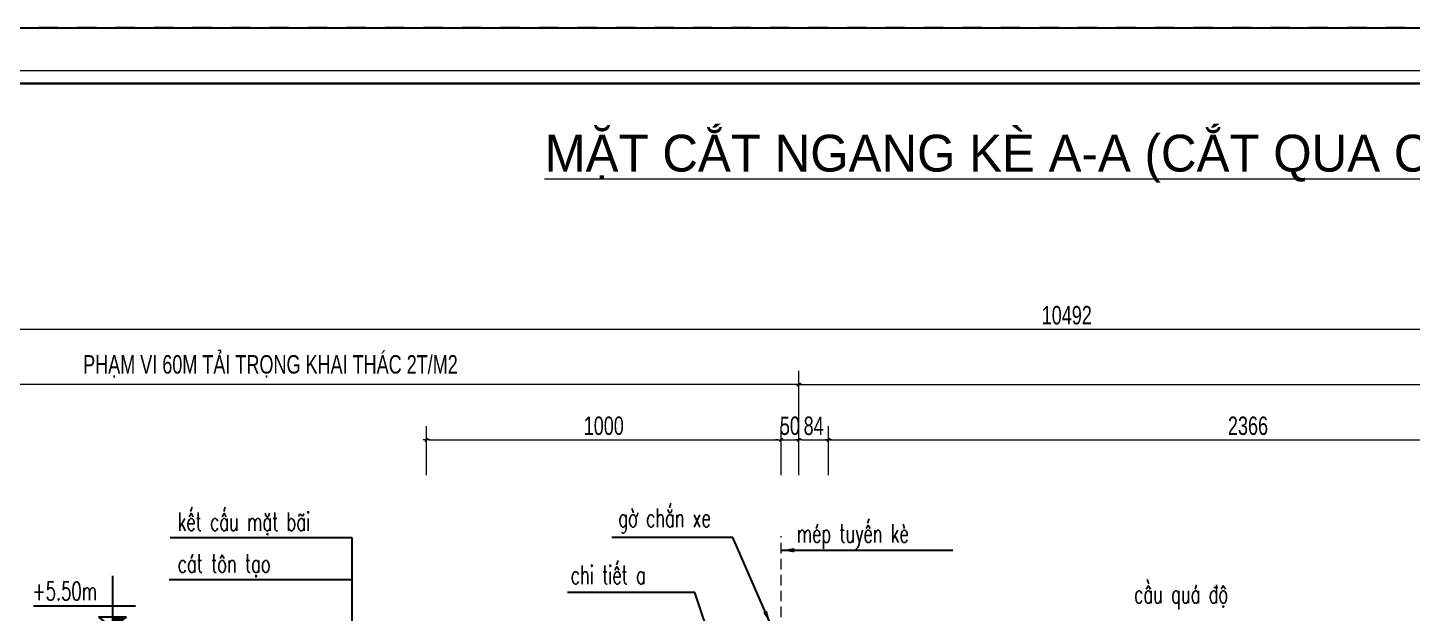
# Model space of a CAD drawing. Header units: millimetres. Extents: x -95488 to 835450, y -398213 to -214134.
# Drawn here: x 42116 to 81170, y -244079 to -227550 of the extents above; entities that cross this region are included whole.
import ezdxf
from ezdxf.enums import TextEntityAlignment as Align

# ---------------------------------------------------------------- set-up
doc = ezdxf.new("R2010")
doc.units = ezdxf.units.MM
doc.header["$MEASUREMENT"] = 0
doc.linetypes.add('HIDDEN', pattern=[0.375, 0.25, -0.125])
doc.layers.add('00 MV', color=3, linetype='Continuous', plot=False)
for name, color, linetype, lineweight in [('01 TEXT', 7, 'Continuous', 13), ('DIM', 177, 'Continuous', 20), ('TEXT', 2, 'Continuous', 20)]:
    doc.layers.add(name, color=color, linetype=linetype, lineweight=lineweight)
for name, color, linetype in [('bao', 2, 'Continuous'), ('DLINE', 4, 'Continuous'), ('Net vang', 2, 'Continuous')]:
    doc.layers.add(name, color=color, linetype=linetype)
doc.styles.add('ROMANS', font='vnsimli.shx', dxfattribs={"width": 0.6})
doc.styles.add('TBV', font='VHHELS_0.TTF', dxfattribs={"width": 0.9, "height": 320})
doc.styles.add('THUONG', font='vnsimli.shx', dxfattribs={"width": 0.55})
doc.styles.add('TXTDIM', font='VNARIAL_0.TTF', dxfattribs={"width": 0.7})
doc.dimstyles.new('250', dxfattribs={"dimscale": 250, "dimtxt": 1.8, "dimasz": 1.5, "dimexe": 0.5, "dimexo": 0.5, "dimgap": 0.9, "dimtad": 1, "dimdec": 3, "dimlfac": 0.1, "dimdsep": 46, "dimtxsty": 'ROMANS', "dimcen": -0.5, "dimclrd": 4, "dimclre": 7, "dimclrt": 2, "dimadec": 3, "dimazin": 2, "dimtfac": 1, "dimtdec": 3, "dimtix": 1, "dimtmove": 1, "dimatfit": 3, "dimfxl": 1, "dimtolj": 1, "dimtzin": 0, "dimlwd": -1, "dimlwe": -1, "dimarcsym": 0})
doc.dimstyles.new('DIM 260', dxfattribs={"dimscale": 260, "dimtxt": 2, "dimasz": 0.3, "dimexe": 1.5, "dimexo": 0, "dimgap": 0.5, "dimtad": 1, "dimdec": 0, "dimzin": 12, "dimdsep": 46, "dimtxsty": 'TXTDIM', "dimblk": 'SLASH', "dimcen": 1.5, "dimclrd": 256, "dimclre": 256, "dimclrt": 2, "dimadec": 0, "dimazin": 0, "dimtfac": 1, "dimtdec": 0, "dimtix": 1, "dimtmove": 0, "dimatfit": 3, "dimldrblk": 'DOT', "dimfxl": 2, "dimtolj": 1, "dimtzin": 0, "dimlwd": 9, "dimlwe": 9, "dimarcsym": 1})

# ---------------------------------------------------------------- blocks, each defined once
blk = doc.blocks.new('Caodo')
at = {"layer": 'DLINE'}
blk.add_hatch(color=256, dxfattribs=at).paths.add_polyline_path([(-0.02, 1.19), (-1.6, 1.19), (-0.02, -0.01)])
for p, q in [((-0.02, 5.85), (-0.02, -0.01)), ((8.89, 2.49), (-2.61, 2.49)), ((-0.02, -0.01), (-1.6, 1.19)), ((-1.6, 1.19), (1.56, 1.19)), ((1.56, 1.19), (-0.02, -0.01)), ((-2.61, -0.01), (8.89, -0.01))]:
    blk.add_line(p, q, dxfattribs=at)
blk = doc.blocks.new('SLASH')
at = {"layer": 'DIM', "color": 16, "linetype": 'Continuous'}
for p, q in [((-1.2, 0), (1.2, 0)), ((-0.6, -0.6), (0.6, 0.6))]:
    blk.add_line(p, q, dxfattribs=at)
blk = doc.blocks.new('*D95')
at = {"layer": 'Defpoints', "color": 0}
for p in [(108785, -237623), (63865, -240181), (108785, -240181)]:
    blk.add_point(p, dxfattribs=at)
at = {"layer": 'DIM', "lineweight": 9}
for p, q in [((63865, -240181), (63865, -237233)), ((108785, -240181), (108785, -237233)), ((63943, -237623), (108707, -237623))]:
    blk.add_line(p, q, dxfattribs=at)
at = {"layer": 'DIM', "lineweight": 9, "xscale": 78, "yscale": 78, "zscale": 78, "rotation": 180}
blk.add_blockref('SLASH', (63865, -237623), dxfattribs=at)
at = {"layer": 'DIM', "lineweight": 9, "xscale": 78, "yscale": 78, "zscale": 78}
blk.add_blockref('SLASH', (108785, -237623), dxfattribs=at)
at = {"layer": 'DIM', "color": 2, "insert": (86325, -237228), "char_height": 520, "attachment_point": 5, "style": 'TXTDIM'}
blk.add_mtext('\\A1;4492', dxfattribs=at)
blk = doc.blocks.new('_Dot')
at = {"color": 0, "linetype": 'ByBlock', "lineweight": -2}
blk.add_line((-0.5, 0), (-1, 0), dxfattribs=at)
at = {"color": 0, "linetype": 'ByBlock', "const_width": 0.5}
blk.add_lwpolyline([(-0.25, 0, 1), (0.25, 0, 1)], format="xyb", close=True, dxfattribs=at)
blk = doc.blocks.new('*D96')
at = {"layer": 'Defpoints', "color": 0}
for p in [(63365, -239183), (53365, -240181), (63365, -240181)]:
    blk.add_point(p, dxfattribs=at)
at = {"layer": 'DIM', "lineweight": 9}
for p, q in [((53365, -240181), (53365, -238793)), ((63365, -240181), (63365, -238793)), ((53443, -239183), (63287, -239183))]:
    blk.add_line(p, q, dxfattribs=at)
at = {"layer": 'DIM', "lineweight": 9, "xscale": 78, "yscale": 78, "zscale": 78, "rotation": 180}
blk.add_blockref('SLASH', (53365, -239183), dxfattribs=at)
at = {"layer": 'DIM', "lineweight": 9, "xscale": 78, "yscale": 78, "zscale": 78}
blk.add_blockref('SLASH', (63365, -239183), dxfattribs=at)
at = {"layer": 'DIM', "color": 2, "insert": (58365, -238788), "char_height": 520, "attachment_point": 5, "style": 'TXTDIM'}
blk.add_mtext('\\A1;1000', dxfattribs=at)
blk = doc.blocks.new('*D97')
at = {"layer": 'Defpoints', "color": 0}
for p in [(64705, -239184), (63865, -240182), (64705, -240182)]:
    blk.add_point(p, dxfattribs=at)
at = {"layer": 'DIM', "lineweight": 9}
for p, q in [((63865, -240182), (63865, -238794)), ((64705, -240182), (64705, -238794)), ((63943, -239184), (64627, -239184))]:
    blk.add_line(p, q, dxfattribs=at)
at = {"layer": 'DIM', "lineweight": 9, "xscale": 78, "yscale": 78, "zscale": 78, "rotation": 180}
blk.add_blockref('SLASH', (63865, -239184), dxfattribs=at)
at = {"layer": 'DIM', "lineweight": 9, "xscale": 78, "yscale": 78, "zscale": 78}
blk.add_blockref('SLASH', (64705, -239184), dxfattribs=at)
at = {"layer": 'DIM', "color": 2, "insert": (64285, -238789), "char_height": 520, "attachment_point": 5, "style": 'TXTDIM'}
blk.add_mtext('\\A1;84', dxfattribs=at)
blk = doc.blocks.new('*D98')
at = {"layer": 'Defpoints', "color": 0}
for p in [(88365, -239183), (64705, -240181), (88365, -240181)]:
    blk.add_point(p, dxfattribs=at)
at = {"layer": 'DIM', "lineweight": 9}
for p, q in [((64705, -240181), (64705, -238793)), ((88365, -240181), (88365, -238793)), ((64783, -239183), (88287, -239183))]:
    blk.add_line(p, q, dxfattribs=at)
at = {"layer": 'DIM', "lineweight": 9, "xscale": 78, "yscale": 78, "zscale": 78, "rotation": 180}
blk.add_blockref('SLASH', (64705, -239183), dxfattribs=at)
at = {"layer": 'DIM', "lineweight": 9, "xscale": 78, "yscale": 78, "zscale": 78}
blk.add_blockref('SLASH', (88365, -239183), dxfattribs=at)
at = {"layer": 'DIM', "color": 2, "insert": (76535, -238788), "char_height": 520, "attachment_point": 5, "style": 'TXTDIM'}
blk.add_mtext('\\A1;2366', dxfattribs=at)
blk = doc.blocks.new('*D108')
at = {"layer": 'Defpoints', "color": 0}
for p in [(108785, -236063), (34064, -240181), (108785, -240181)]:
    blk.add_point(p, dxfattribs=at)
at = {"layer": 'DIM', "lineweight": 9}
for p, q in [((34064, -240181), (34064, -235673)), ((108785, -240181), (108785, -235673)), ((34142, -236063), (108707, -236063))]:
    blk.add_line(p, q, dxfattribs=at)
at = {"layer": 'DIM', "lineweight": 9, "xscale": 78, "yscale": 78, "zscale": 78, "rotation": 180}
blk.add_blockref('SLASH', (34064, -236063), dxfattribs=at)
at = {"layer": 'DIM', "lineweight": 9, "xscale": 78, "yscale": 78, "zscale": 78}
blk.add_blockref('SLASH', (108785, -236063), dxfattribs=at)
at = {"layer": 'DIM', "color": 2, "insert": (71424, -235668), "char_height": 520, "attachment_point": 5, "style": 'TXTDIM'}
blk.add_mtext('\\A1;10492', dxfattribs=at)
blk = doc.blocks.new('*D109')
at = {"layer": 'Defpoints', "color": 0}
for p in [(63865, -239183), (63365, -240181), (63865, -240181)]:
    blk.add_point(p, dxfattribs=at)
at = {"layer": 'DIM', "lineweight": 9}
for p, q in [((63365, -240181), (63365, -238793)), ((63865, -240181), (63865, -238793)), ((63287, -239183), (63209, -239183)), ((63365, -239183), (63865, -239183)), ((63943, -239183), (64021, -239183))]:
    blk.add_line(p, q, dxfattribs=at)
at = {"layer": 'DIM', "lineweight": 9, "xscale": 78, "yscale": 78, "zscale": 78}
blk.add_blockref('SLASH', (63365, -239183), dxfattribs=at)
at = {"layer": 'DIM', "lineweight": 9, "xscale": 78, "yscale": 78, "zscale": 78, "rotation": 180}
blk.add_blockref('SLASH', (63865, -239183), dxfattribs=at)
at = {"layer": 'DIM', "color": 2, "insert": (63615, -238788), "char_height": 520, "attachment_point": 5, "style": 'TXTDIM'}
blk.add_mtext('\\A1;50', dxfattribs=at)
blk = doc.blocks.new('*D116')
at = {"layer": 'Defpoints', "color": 0}
for p in [(34064, -237623), (34064, -237978), (63865, -237978)]:
    blk.add_point(p, dxfattribs=at)
at = {"layer": 'DIM', "lineweight": 9}
for p, q in [((34064, -237978), (34064, -237233)), ((63865, -237978), (63865, -237233)), ((63787, -237623), (34142, -237623))]:
    blk.add_line(p, q, dxfattribs=at)
at = {"layer": 'DIM', "lineweight": 9, "xscale": 78, "yscale": 78, "zscale": 78, "rotation": 180}
blk.add_blockref('SLASH', (34064, -237623), dxfattribs=at)
at = {"layer": 'DIM', "lineweight": 9, "xscale": 78, "yscale": 78, "zscale": 78}
blk.add_blockref('SLASH', (63865, -237623), dxfattribs=at)
at = {"layer": 'DIM', "color": 2, "insert": (48964, -237110), "char_height": 520, "attachment_point": 5, "style": 'TXTDIM'}
blk.add_mtext('\\A1;PH{\\fArial|b0|i0|c0|p34;ẠM VI 60M TẢI TRỌNG KHAI THÁC 2T/M2}', dxfattribs=at)

msp = doc.modelspace()

# ---------------------------------------------------------------- linework, layer by layer
at = {"layer": '00 MV', "color": 3, "linetype": 'HIDDEN', "ltscale": 0.1}
msp.add_lwpolyline([(22297, -304398.1), (130981.6, -304398.1), (130981.6, -227550.5), (22297, -227550.5)], close=True, dxfattribs=at)
at = {"layer": '01 TEXT', "linetype": 'Continuous'}
msp.add_lwpolyline([(27285.2, -303134.8), (27285.2, -228762.2), (129626.9, -228762.2), (129626.9, -303134.8)], close=True, dxfattribs=at)
at = {"layer": '01 TEXT', "color": 4, "const_width": 64.7}
msp.add_lwpolyline([(27651.1, -302768.8), (27651.1, -229128.1), (129261, -229128.1), (129261, -302768.8)], close=True, dxfattribs=at)
at = {"layer": 'Net vang'}
msp.add_lwpolyline([(22297, -227550.5), (130981.6, -227550.5), (130981.6, -304398.1), (22297, -304398.1)], close=True, dxfattribs=at)
at = {"layer": 'TEXT', "linetype": 'HIDDEN', "ltscale": 1200}
msp.add_line((63364.7, -244190.3), (63364.7, -241900.4), dxfattribs=at)

# ---------------------------------------------------------------- block references
at = {"xscale": -250, "yscale": 250, "zscale": 250}
msp.add_blockref('Caodo', (44502.8, -244486.9), dxfattribs=at)

# ---------------------------------------------------------------- texts
at = {"layer": 'TEXT', "style": 'TBV'}
msp.add_text('%%UmÆt c¾t ngang kÌ a-a (c¾t qua cÇu qu¸ ®é)', height=1040, dxfattribs=at).set_placement((73307.3, -231091.9), align=Align.MIDDLE_CENTER)
at = {"layer": 'TEXT', "style": 'THUONG', "width": 0.65}
for s, p in [('kÕt cÊu mÆt b·i', (46348, -241750.9)), ('gê ch¾n xe', (58775.2, -241642.9)), ('mÐp tuyÕn kÌ', (63808.2, -242082.6)), ('c¸t t«n t¹o', (46348, -242931.2)), ('chi tiÕt a', (57434.1, -243252.8)), ('cÇu qu¸ ®é', (73326.1, -243794.3))]:
    msp.add_text(s, height=520, dxfattribs=at).set_placement(p)
msp.add_text('+5.50m', height=520, dxfattribs=at).set_placement((42248.1, -243865.3), align=Align.BOTTOM_LEFT)

# ---------------------------------------------------------------- dimensions: what is measured, and where the dimension line sits
at = {"layer": 'DIM'}
for base, p1, p2, text, override, picture, middle in [((34063.7, -237623.4), (63864.7, -237977.6), (34063.7, -237977.6), 'PH{\\fArial|b0|i0|c0|p34;ẠM VI 60M TẢI TRỌNG KHAI THÁC 2T/M2}', {"dimtmove": 1}, '*D116', (48964.2, -237110.1)), ((88364.7, -239183.4), (64705.4, -240181), (88364.7, -240181), '2366', {"dimlfac": 0.1}, '*D98', (76535.1, -238787.7))]:
    dim = msp.add_linear_dim(base=base, p1=p1, p2=p2, text=text, dimstyle='DIM 260', override=override, dxfattribs=at)
    dim.commit()
    dim.dimension.update_dxf_attribs({"geometry": picture, "text_midpoint": middle})
dim = msp.add_linear_dim(base=(108784.7, -236063.4), p1=(34063.7, -240181), p2=(108784.7, -240181), text='10492', dimstyle='DIM 260', dxfattribs=at)
dim.commit()
dim.dimension.update_dxf_attribs({"geometry": '*D108', "text_midpoint": (71424.2, -235668.1)})
for base, p1, p2, picture, middle in [((108784.7, -237623.4), (63864.7, -240181), (108784.7, -240181), '*D95', (86324.7, -237228.1)), ((63364.7, -239183.4), (53364.7, -240181), (63364.7, -240181), '*D96', (58364.7, -238788.1)), ((63864.7, -239183.4), (63364.7, -240181), (63864.7, -240181), '*D109', (63614.7, -238788.1))]:
    dim = msp.add_linear_dim(base=base, p1=p1, p2=p2, dimstyle='DIM 260', override={"dimlfac": 0.1}, dxfattribs=at)
    dim.commit()
    dim.dimension.update_dxf_attribs({"geometry": picture, "text_midpoint": middle})
dim = msp.add_linear_dim(base=(64705.4, -239184.3), p1=(63864.7, -240181.9), p2=(64705.4, -240181.9), text='84', dimstyle='DIM 260', override={"dimlfac": 0.1}, dxfattribs=at)
dim.commit()
dim.dimension.update_dxf_attribs({"geometry": '*D97', "text_midpoint": (64285.1, -239184.3), "dimtype": 160})

# ---------------------------------------------------------------- leaders
at = {"layer": 'bao'}
for points in [[(51272.7, -247157.8), (51272.7, -241951), (46137.2, -241951)], [(63064.7, -244376.3), (62001.4, -241939.8), (58595.4, -241939.8)], [(63364.7, -242298.5), (68213.7, -242298.5)], [(51272.7, -245333.5), (51272.7, -243131.4), (46103.9, -243131.4)], [(61844.2, -246200.4), (60932.7, -243487.9), (57337.7, -243487.9)]]:
    msp.add_leader(points, dimstyle='250', dxfattribs=at)

doc.saveas('drawing.dxf')
